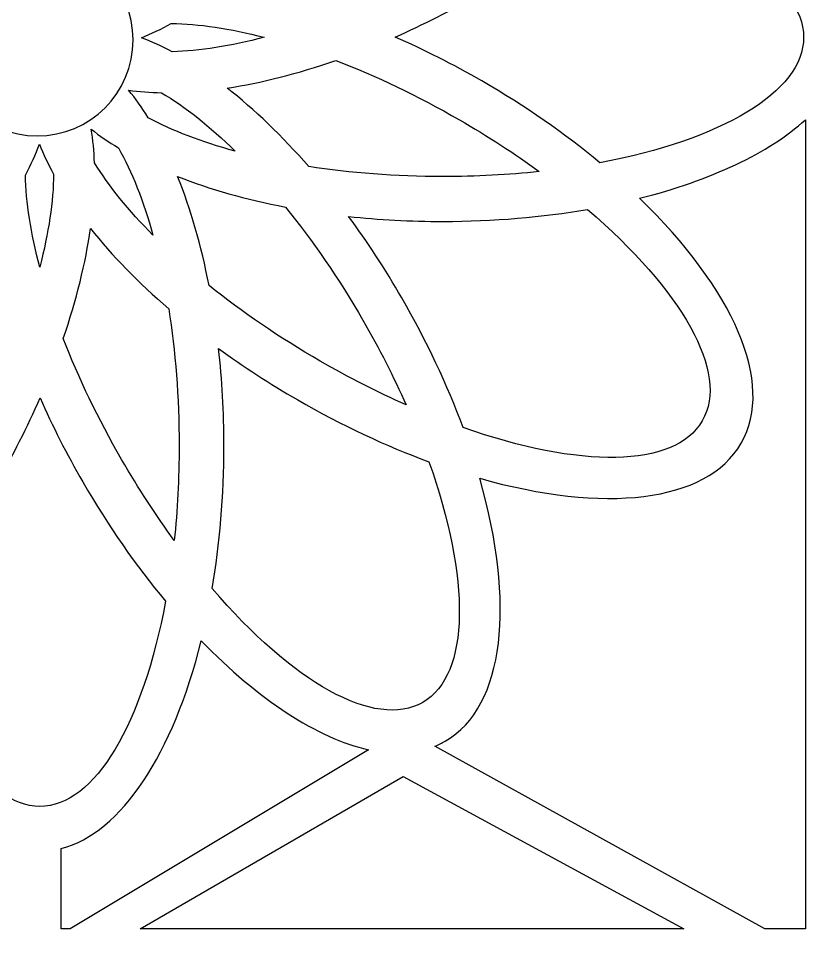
# Model space of a CAD drawing. Header units: centimetres. Extents: x -9.9 to 7.5, y -9.5 to 6.6.
# Drawn here: x 3.327 to 5.596, y 1.072 to 3.712 of the extents above; entities that cross this region are included whole.
import ezdxf

# ---------------------------------------------------------------- set-up
doc = ezdxf.new("R2010")
doc.units = ezdxf.units.CM
doc.header["$MEASUREMENT"] = 0
doc.layers.add('layer 1', color=7, linetype='Continuous')

msp = doc.modelspace()

# ---------------------------------------------------------------- linework, layer by layer
at = {"layer": 'layer 1', "color": 242}
for points, knots in [([(-0.77341, -9.47414), (-0.77341, -9.47414), (-0.77341, 6.55374), (-0.77341, 6.55374), (-0.77341, 6.55374), (-0.77341, 6.55374), (7.53147, 6.55374), (7.53147, 6.55374), (7.53147, 6.55374), (7.53147, 6.55374), (7.53147, -9.47414), (7.53147, -9.47414), (7.53147, -9.47414), (7.53147, -9.47414), (-0.77341, -9.47414), (-0.77341, -9.47414)], [0, 0, 0, 0, 0.2, 0.2, 0.2, 0.2, 0.4, 0.4, 0.4, 0.4, 0.6, 0.6, 0.6, 0.6, 1, 1, 1, 1]), ([(4.96747, 4.01488), (4.86841, 3.93225), (4.75502, 3.85283), (4.6302, 3.78076), (4.6302, 3.78076), (4.55071, 3.73487), (4.47095, 3.69451), (4.39223, 3.65973), (4.39223, 3.65973), (4.4734, 3.62421), (4.55572, 3.58272), (4.63776, 3.53536), (4.63776, 3.53536), (4.76117, 3.4641), (4.8734, 3.38566), (4.97166, 3.30404), (4.97166, 3.30404), (5.31297, 3.36786), (5.54842, 3.50287), (5.54842, 3.65907), (5.54842, 3.65907), (5.54842, 3.81591), (5.31104, 3.95139), (4.96747, 4.01488)], [0, 0, 0, 0, 0.1428571, 0.1428571, 0.1428571, 0.1428571, 0.2857143, 0.2857143, 0.2857143, 0.2857143, 0.4285714, 0.4285714, 0.4285714, 0.4285714, 0.5714286, 0.5714286, 0.5714286, 0.5714286, 0.7142857, 0.7142857, 0.7142857, 0.7142857, 1, 1, 1, 1]), ([(3.10731, 3.65152), (3.10731, 3.80156), (3.22899, 3.92324), (3.37903, 3.92324), (3.37903, 3.92324), (3.52907, 3.92324), (3.65075, 3.80156), (3.65075, 3.65152), (3.65075, 3.65152), (3.65075, 3.50148), (3.52907, 3.3798), (3.37903, 3.3798), (3.37903, 3.3798), (3.22899, 3.3798), (3.10731, 3.50148), (3.10731, 3.65152)], [0, 0, 0, 0, 0.2, 0.2, 0.2, 0.2, 0.4, 0.4, 0.4, 0.4, 0.6, 0.6, 0.6, 0.6, 1, 1, 1, 1]), ([(3.75877, 3.69816), (3.73017, 3.68238), (3.70199, 3.66888), (3.6744, 3.65783), (3.6744, 3.65783), (3.70281, 3.64718), (3.73188, 3.63389), (3.76142, 3.6181), (3.76142, 3.6181), (3.83815, 3.62001), (3.92629, 3.63387), (4.02175, 3.65904), (4.02175, 3.65904), (3.92494, 3.68406), (3.83584, 3.69732), (3.75877, 3.69816)], [0, 0, 0, 0, 0.2, 0.2, 0.2, 0.2, 0.4, 0.4, 0.4, 0.4, 0.6, 0.6, 0.6, 0.6, 1, 1, 1, 1]), ([(4.22458, 3.59347), (4.11687, 3.55599), (4.01308, 3.52982), (3.91685, 3.51532), (3.91685, 3.51532), (3.99403, 3.45484), (4.07208, 3.37998), (4.14787, 3.29295), (4.14787, 3.29295), (4.26516, 3.27481), (4.39316, 3.26482), (4.5272, 3.26482), (4.5272, 3.26482), (4.62171, 3.26482), (4.71321, 3.2698), (4.80007, 3.27908), (4.80007, 3.27908), (4.73042, 3.32969), (4.65482, 3.37891), (4.57428, 3.42541), (4.57428, 3.42541), (4.4557, 3.49387), (4.33736, 3.55016), (4.22458, 3.59347)], [0, 0, 0, 0, 0.1428571, 0.1428571, 0.1428571, 0.1428571, 0.2857143, 0.2857143, 0.2857143, 0.2857143, 0.4285714, 0.4285714, 0.4285714, 0.4285714, 0.5714286, 0.5714286, 0.5714286, 0.5714286, 0.7142857, 0.7142857, 0.7142857, 0.7142857, 1, 1, 1, 1]), ([(3.73122, 3.50205), (3.69856, 3.50268), (3.66741, 3.50508), (3.63799, 3.50931), (3.63799, 3.50931), (3.65726, 3.48587), (3.6758, 3.45983), (3.69348, 3.43138), (3.69348, 3.43138), (3.76089, 3.39467), (3.84415, 3.36261), (3.93941, 3.33668), (3.93941, 3.33668), (3.86808, 3.40674), (3.79755, 3.46278), (3.73122, 3.50205)], [0, 0, 0, 0, 0.2, 0.2, 0.2, 0.2, 0.4, 0.4, 0.4, 0.4, 0.6, 0.6, 0.6, 0.6, 1, 1, 1, 1]), ([(5.5537, 1.13529), (5.5537, 1.13529), (5.5537, 3.42542), (5.5537, 3.42542), (5.5537, 3.42542), (5.44993, 3.3317), (5.28572, 3.25414), (5.08429, 3.20328), (5.08429, 3.20328), (5.34728, 2.94905), (5.46992, 2.68036), (5.3715, 2.50989), (5.3715, 2.50989), (5.27348, 2.34012), (4.98146, 2.31153), (4.63171, 2.41071), (4.63171, 2.41071), (4.73235, 2.05904), (4.70422, 1.76503), (4.53374, 1.66661), (4.53374, 1.66661), (4.52435, 1.66119), (4.51463, 1.65647), (4.50466, 1.65237), (4.50466, 1.65237), (4.50466, 1.65237), (5.43852, 1.13529), (5.43852, 1.13529), (5.43852, 1.13529), (5.43852, 1.13529), (5.5537, 1.13529), (5.5537, 1.13529)], [0, 0, 0, 0, 0.1111111, 0.1111111, 0.1111111, 0.1111111, 0.2222222, 0.2222222, 0.2222222, 0.2222222, 0.3333333, 0.3333333, 0.3333333, 0.3333333, 0.4444444, 0.4444444, 0.4444444, 0.4444444, 0.5555556, 0.5555556, 0.5555556, 0.5555556, 0.6666667, 0.6666667, 0.6666667, 0.6666667, 0.7777778, 0.7777778, 0.7777778, 0.7777778, 1, 1, 1, 1]), ([(3.6093, 3.34598), (3.58133, 3.36285), (3.55555, 3.38051), (3.53219, 3.39888), (3.53219, 3.39888), (3.53716, 3.36895), (3.54019, 3.33713), (3.54128, 3.30365), (3.54128, 3.30365), (3.5813, 3.23816), (3.63738, 3.16876), (3.70691, 3.09867), (3.70691, 3.09867), (3.68017, 3.19501), (3.64711, 3.27881), (3.6093, 3.34598)], [0, 0, 0, 0, 0.2, 0.2, 0.2, 0.2, 0.4, 0.4, 0.4, 0.4, 0.6, 0.6, 0.6, 0.6, 1, 1, 1, 1]), ([(3.42568, 3.27179), (3.40989, 3.30038), (3.39639, 3.32856), (3.38535, 3.35616), (3.38535, 3.35616), (3.37469, 3.32774), (3.3614, 3.29867), (3.34561, 3.26913), (3.34561, 3.26913), (3.34752, 3.19241), (3.36138, 3.10426), (3.38656, 3.0088), (3.38656, 3.0088), (3.41157, 3.10561), (3.42483, 3.19471), (3.42568, 3.27179)], [0, 0, 0, 0, 0.2, 0.2, 0.2, 0.2, 0.4, 0.4, 0.4, 0.4, 0.6, 0.6, 0.6, 0.6, 1, 1, 1, 1]), ([(4.08227, 3.17847), (3.97025, 3.19986), (3.86728, 3.22911), (3.77669, 3.26466), (3.77669, 3.26466), (3.8133, 3.17369), (3.84346, 3.06984), (3.86558, 2.95657), (3.86558, 2.95657), (3.95808, 2.88222), (4.06394, 2.80956), (4.18003, 2.74254), (4.18003, 2.74254), (4.26187, 2.69529), (4.3436, 2.65385), (4.42347, 2.61846), (4.42347, 2.61846), (4.38845, 2.69711), (4.34759, 2.77754), (4.30109, 2.85808), (4.30109, 2.85808), (4.23263, 2.97666), (4.15829, 3.08457), (4.08227, 3.17847)], [0, 0, 0, 0, 0.1428571, 0.1428571, 0.1428571, 0.1428571, 0.2857143, 0.2857143, 0.2857143, 0.2857143, 0.4285714, 0.4285714, 0.4285714, 0.4285714, 0.5714286, 0.5714286, 0.5714286, 0.5714286, 0.7142857, 0.7142857, 0.7142857, 0.7142857, 1, 1, 1, 1]), ([(4.93634, 3.17199), (4.80924, 3.14995), (4.67133, 3.13786), (4.5272, 3.13786), (4.5272, 3.13786), (4.43541, 3.13786), (4.34616, 3.14279), (4.2606, 3.15203), (4.2606, 3.15203), (4.31313, 3.08068), (4.36368, 3.00359), (4.41104, 2.92156), (4.41104, 2.92156), (4.48229, 2.79815), (4.54026, 2.6741), (4.58455, 2.55428), (4.58455, 2.55428), (4.91204, 2.43889), (5.18345, 2.43809), (5.26155, 2.57337), (5.26155, 2.57337), (5.33997, 2.7092), (5.20213, 2.94521), (4.93634, 3.17199)], [0, 0, 0, 0, 0.1428571, 0.1428571, 0.1428571, 0.1428571, 0.2857143, 0.2857143, 0.2857143, 0.2857143, 0.4285714, 0.4285714, 0.4285714, 0.4285714, 0.5714286, 0.5714286, 0.5714286, 0.5714286, 0.7142857, 0.7142857, 0.7142857, 0.7142857, 1, 1, 1, 1]), ([(3.75153, 2.89023), (3.66521, 2.96477), (3.59066, 3.04158), (3.52998, 3.11766), (3.52998, 3.11766), (3.5162, 3.02057), (3.49039, 2.91555), (3.45292, 2.8064), (3.45292, 2.8064), (3.49585, 2.69576), (3.5512, 2.57991), (3.61822, 2.46383), (3.61822, 2.46383), (3.66548, 2.38198), (3.71554, 2.30523), (3.76701, 2.23464), (3.76701, 2.23464), (3.77601, 2.32027), (3.78084, 2.41035), (3.78084, 2.50335), (3.78084, 2.50335), (3.78084, 2.64028), (3.77041, 2.7709), (3.75153, 2.89023)], [0, 0, 0, 0, 0.1428571, 0.1428571, 0.1428571, 0.1428571, 0.2857143, 0.2857143, 0.2857143, 0.2857143, 0.4285714, 0.4285714, 0.4285714, 0.4285714, 0.5714286, 0.5714286, 0.5714286, 0.5714286, 0.7142857, 0.7142857, 0.7142857, 0.7142857, 1, 1, 1, 1]), ([(4.48793, 2.45758), (4.36684, 2.50205), (4.24137, 2.56053), (4.11655, 2.6326), (4.11655, 2.6326), (4.03706, 2.67849), (3.96222, 2.72738), (3.89274, 2.77817), (3.89274, 2.77817), (3.90257, 2.69011), (3.90779, 2.59807), (3.90779, 2.50335), (3.90779, 2.50335), (3.90779, 2.36085), (3.89598, 2.22443), (3.87442, 2.09853), (3.87442, 2.09853), (4.10034, 1.83485), (4.33499, 1.69845), (4.47027, 1.77656), (4.47027, 1.77656), (4.6061, 1.85498), (4.60473, 2.12829), (4.48793, 2.45758)], [0, 0, 0, 0, 0.1428571, 0.1428571, 0.1428571, 0.1428571, 0.2857143, 0.2857143, 0.2857143, 0.2857143, 0.4285714, 0.4285714, 0.4285714, 0.4285714, 0.5714286, 0.5714286, 0.5714286, 0.5714286, 0.7142857, 0.7142857, 0.7142857, 0.7142857, 1, 1, 1, 1]), ([(3.74239, 2.06309), (3.65977, 2.16214), (3.58034, 2.27553), (3.50828, 2.40035), (3.50828, 2.40035), (3.46239, 2.47984), (3.42202, 2.55959), (3.38724, 2.63831), (3.38724, 2.63831), (3.35172, 2.55714), (3.31023, 2.47483), (3.26287, 2.3928), (3.26287, 2.3928), (3.19162, 2.26939), (3.11317, 2.15715), (3.03155, 2.0589), (3.03155, 2.0589), (3.09537, 1.71758), (3.23038, 1.48214), (3.38659, 1.48214), (3.38659, 1.48214), (3.54343, 1.48214), (3.6789, 1.71951), (3.74239, 2.06309)], [0, 0, 0, 0, 0.1428571, 0.1428571, 0.1428571, 0.1428571, 0.2857143, 0.2857143, 0.2857143, 0.2857143, 0.4285714, 0.4285714, 0.4285714, 0.4285714, 0.5714286, 0.5714286, 0.5714286, 0.5714286, 0.7142857, 0.7142857, 0.7142857, 0.7142857, 1, 1, 1, 1]), ([(3.47281, 1.13529), (3.47281, 1.13529), (4.31663, 1.64253), (4.31663, 1.64253), (4.31663, 1.64253), (4.17256, 1.67453), (4.00519, 1.78413), (3.84348, 1.9506), (3.84348, 1.9506), (3.76407, 1.63284), (3.61836, 1.40677), (3.44742, 1.36296), (3.44742, 1.36296), (3.44742, 1.36296), (3.44742, 1.13529), (3.44742, 1.13529), (3.44742, 1.13529), (3.44742, 1.13529), (3.47281, 1.13529), (3.47281, 1.13529)], [0, 0, 0, 0, 0.1666667, 0.1666667, 0.1666667, 0.1666667, 0.3333333, 0.3333333, 0.3333333, 0.3333333, 0.5, 0.5, 0.5, 0.5, 0.6666667, 0.6666667, 0.6666667, 0.6666667, 1, 1, 1, 1]), ([(5.20951, 1.13529), (5.20951, 1.13529), (4.41531, 1.56655), (4.41531, 1.56655), (4.41531, 1.56655), (4.41531, 1.56655), (3.67061, 1.13529), (3.67061, 1.13529), (3.67061, 1.13529), (3.67061, 1.13529), (5.20951, 1.13529), (5.20951, 1.13529)], [0, 0, 0, 0, 0.25, 0.25, 0.25, 0.25, 0.5, 0.5, 0.5, 0.5, 1, 1, 1, 1])]:
    msp.add_open_spline(points, degree=3, knots=knots, dxfattribs=at)

doc.saveas('drawing.dxf')
